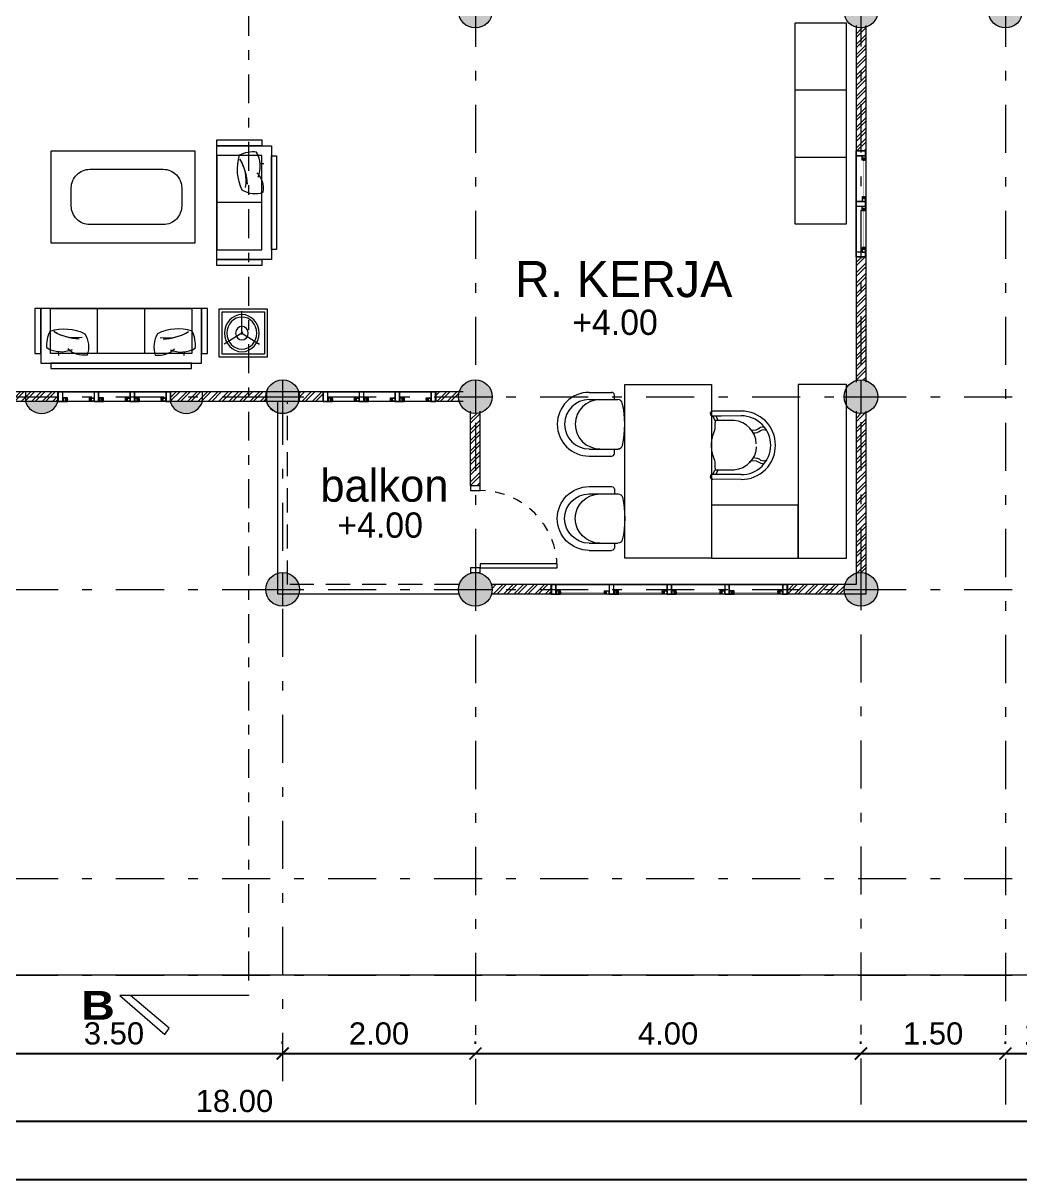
# Model space of a CAD drawing. Header units: millimetres. Extents: x -667 to -468, y -723 to -475.
# Drawn here: x -652.34 to -642, y -554.4 to -542.4 of the extents above; entities that cross this region are included whole.
import ezdxf

# ---------------------------------------------------------------- set-up
doc = ezdxf.new("R2010")
doc.units = ezdxf.units.MM
for name, pattern in [('CENTER', [2, 1.25, -0.25, 0.25, -0.25]), ('DASHDOT', [1, 0.5, -0.25, 0, -0.25]), ('DASHED2', [0.375, 0.25, -0.125]), ('HIDDEN', [0.375, 0.25, -0.125])]:
    doc.linetypes.add(name, pattern=pattern)
doc.layers.get('0').update_dxf_attribs({"lineweight": 9})
doc.layers.get('Defpoints').update_dxf_attribs({"lineweight": 0})
for name, color, linetype, lineweight in [('COLUMN', 11, 'Continuous', 9), ('dinding', 36, 'Continuous', 9), ('DOOR', 6, 'Continuous', 5), ('Furniture', 172, 'Continuous', 0), ('GRID', 250, 'CENTER', 0), ('HIDDEN', 9, 'HIDDEN', 5), ('NOTASI', 250, 'Continuous', 5), ('pintu', 6, 'Continuous', 5), ('TEXT', 26, 'Continuous', 5)]:
    doc.layers.add(name, color=color, linetype=linetype, lineweight=lineweight)
doc.layers.add('KOP', color=1, linetype='Continuous')
doc.styles.get("Standard").update_dxf_attribs({"font": 'arial.ttf'})
doc.dimstyles.new('Copy of 1-100', dxfattribs={"dimtxt": 0.23, "dimasz": 0.125, "dimexe": 0.125, "dimexo": 0.1, "dimgap": 0.09, "dimtad": 1, "dimtoh": 1, "dimzin": 0, "dimdsep": 46, "dimtxsty": 'Standard', "dimblk": 'ARCHTICK', "dimcen": 0.09, "dimdle": 0.125, "dimclrt": 2, "dimadec": 0, "dimazin": 0, "dimtfac": 1, "dimtofl": 0, "dimtmove": 0, "dimatfit": 3, "dimldrblk": 'ARCHTICK', "dimfxl": 1, "dimtolj": 1, "dimtzin": 0, "dimarcsym": 0})

# ---------------------------------------------------------------- blocks, each defined once
blk = doc.blocks.new('EW2433')
at = {"layer": 'KOP', "color": 11, "ltscale": 0.1}
for p, q in [((500.4465, -209.5956), (483.0215, -209.5956)), ((483.0239, -209.5931), (500.4441, -209.5931))]:
    blk.add_line(p, q, dxfattribs=at)
blk = doc.blocks.new('kolommm bulat')
at = {"layer": 'NOTASI'}
h = blk.add_hatch(color=256, dxfattribs=at)
h.paths.add_polyline_path([(-808.914, -494.931), (-808.914, -495.106), (-808.739, -495.106, 0.414214)])
h.paths.add_polyline_path([(-808.914, -494.931, 0.414214), (-809.089, -495.106), (-808.914, -495.106)])
h.paths.add_polyline_path([(-808.914, -495.106), (-809.089, -495.106, 0.414214), (-808.914, -495.281)])
h.paths.add_polyline_path([(-808.739, -495.106), (-808.914, -495.106), (-808.914, -495.281, 0.414214)])
for p, q in [((-808.914, -494.931), (-808.914, -495.281)), ((-809.089, -495.106), (-808.739, -495.106))]:
    blk.add_line(p, q)
blk.add_circle((-808.914, -495.106), 0.175)
blk = doc.blocks.new('*U564')
for points in [[(81023, 24533), (80973, 24533), (80973, 24433), (81023, 24433)], [(81873, 24533), (81823, 24533), (81823, 24433), (81873, 24433)], [(81023, 24433), (81023, 23633), (81063, 23633), (81063, 24433)]]:
    blk.add_lwpolyline(points, close=True)
at = {"layer": 'HIDDEN'}
blk.add_arc((81023, 24433), 800, 270, 0, dxfattribs=at)
blk = doc.blocks.new('SOFA-1')
at = {"layer": 'Furniture'}
for p, q in [((-331, 369), (-331, 136)), ((-257, 369), (-257, 108)), ((256, 369), (256, 108)), ((331, 369), (331, 136)), ((-303, 108), (-257, 108)), ((-257, 108), (-257, 69)), ((256, 108), (256, 71)), ((256, 108), (303, 108))]:
    blk.add_line(p, q, dxfattribs=at)
for centre, radius, start, end in [((0, 369), 331, 0, 180), ((0, 369), 256, 0, 180), ((0, 257), 256, 0, 180), ((-303, 136), 28, 180, 270), ((303, 136), 28, 270, 0), ((-210, 69), 46.6, 180, 257.5088), ((-4, 998), 998, 257.5088, 282.9658), ((209, 71), 46.6, 282.9658, 0)]:
    blk.add_arc(centre, radius, start, end, dxfattribs=at)
blk = doc.blocks.new('CH-4')
at = {"layer": 'Furniture'}
for p, q in [((-0.355, 0.308), (-0.353, 0.014)), ((-0.305, 0.309), (-0.303, 0.014)), ((0.305, 0.309), (0.303, 0.014)), ((0.355, 0.308), (0.353, 0.014)), ((-0.303, 0.103), (-0.303, 0.005)), ((-0.303, 0.047), (-0.257, 0.069)), ((-0.303, 0.014), (-0.257, 0.036)), ((0.303, 0.047), (0.257, 0.069)), ((0.303, 0.014), (0.257, 0.036)), ((0.303, 0.103), (0.303, 0.005))]:
    blk.add_line(p, q, dxfattribs=at)
for points in [[(-0.17, 0.395, 0.291634), (-0.171, 0.485, -0.19512), (-0.191, 0.548, -0.335381)], [(-0.128, 0.435, 0.182584), (-0.153, 0.511, -0.294543), (-0.152, 0.574)], [(0.128, 0.435, -0.182584), (0.153, 0.511, 0.294543), (0.152, 0.574)], [(0.17, 0.395, -0.291634), (0.171, 0.485, 0.19512), (0.191, 0.548, 0.335381)], [(-0.016, 0.465, 0.381533), (-0.257, 0.237, 0.381533)], [(0.016, 0.465, -0.381533), (0.257, 0.237, -0.381533)], [(0.237, 0.038), (0.189, 0.038, 0.028753), (0.158, 0.036, -0.099667), (0, 0, -0.099667), (-0.158, 0.036, 0.028753), (-0.189, 0.038), (-0.237, 0.038)]]:
    blk.add_lwpolyline(points, format="xyb", dxfattribs=at)
for points in [[(-0.257, 0.237), (-0.257, 0.036)], [(0.257, 0.237), (0.257, 0.036)]]:
    blk.add_lwpolyline(points, dxfattribs=at)
for centre, radius, start, end in [((0, 0.31), 0.355, 90, 180.294), ((0, 0.31), 0.305, 90, 180.294), ((0, 0.31), 0.355, 359.706, 90), ((0, 0.31), 0.305, 359.706, 90), ((-0.328, 0.012), 0.0251, 175.8029, 4.9093), ((-0.237, 0.058), 0.02, 180, 270), ((0.237, 0.058), 0.02, 270, 0), ((0.328, 0.012), 0.0251, 175.0907, 4.1971)]:
    blk.add_arc(centre, radius, start, end, dxfattribs=at)
blk = doc.blocks.new('M-KOMIS')
at = {"layer": 'Furniture'}
for points in [[(-900, -200), (-900, 700), (900, 700), (900, -200)], [(-900, -200), (-900, -1100), (-350, -1100), (-350, -200)], [(-900, -1100), (-900, -1600), (900, -1600), (900, -1100)]]:
    blk.add_lwpolyline(points, close=True, dxfattribs=at)
at = {"layer": 'Furniture', "xscale": -1}
blk.add_blockref('SOFA-1', (-489, 700), dxfattribs=at)
at = {"layer": 'Furniture'}
blk.add_blockref('SOFA-1', (489, 700), dxfattribs=at)
at = {"layer": 'Furniture', "xscale": 1000, "yscale": 1000, "zscale": 1000, "rotation": 180}
blk.add_blockref('CH-4', (271, -199), dxfattribs=at)
blk = doc.blocks.new('FFFEWWW')
at = {"layer": 'Furniture'}
for points in [[(463.583, -123.042), (465.045, -123.042), (465.045, -122.987), (463.583, -122.987)], [(465.147, -123.042), (463.482, -123.042), (463.482, -123.608), (465.147, -123.608), (465.147, -123.042)], [(463.482, -123.142), (463.419, -123.142), (463.419, -123.608), (463.482, -123.608)], [(463.582, -123.142), (465.047, -123.142), (465.047, -123.608), (463.582, -123.608)], [(465.21, -123.142), (465.147, -123.142), (465.147, -123.608), (465.21, -123.608)]]:
    blk.add_lwpolyline(points, close=True, dxfattribs=at)
at = {"layer": 'Furniture', "ltscale": 5000}
for points in [[(464.07, -123.142), (464.07, -123.608)], [(464.559, -123.142), (464.559, -123.608)]]:
    blk.add_lwpolyline(points, dxfattribs=at)
at = {"layer": 'Furniture'}
for centre, major_axis, start_param, end_param in [((460.127, -122.643), (-2.524, 2.524), 3.781983, 3.79269), ((463.924, -123.353), (-0.23, 0.003), 4.562174, 5.517908), ((463.924, -123.353), (-0.23, 0.003), 4.562506, 5.51824), ((463.705, -123.21), (-0.27, 0.003), 2.621113, 3.471576), ((463.888, -123.225), (-0.344, 0.005), -0.071752, 0.465012), ((463.692, -123.453), (-0.296, 0.004), 4.3283, 5.243524), ((463.692, -123.453), (-0.296, 0.004), 4.329343, 5.244567), ((463.723, -122.908), (-0.489, 0.007), 1.286125, 2.040349), ((463.92, -123.909), (-0.621, 0.009), -1.489892, -1.04612), ((463.842, -123.719), (-0.416, 0.006), 4.559337, 5.297147)]:
    blk.add_ellipse(centre, major_axis=major_axis, ratio=1, start_param=start_param, end_param=end_param, dxfattribs=at)
at = {"layer": 'Furniture', "extrusion": (0, 0, -1)}
for centre, major_axis, start_param, end_param in [((464.923, -123.21), (0.27, 0.003), 2.621113, 3.471576), ((464.705, -123.353), (0.23, 0.003), 4.562174, 5.517908), ((464.705, -123.353), (0.23, 0.003), 4.562506, 5.51824), ((468.501, -122.643), (2.524, 2.524), 3.781983, 3.79269), ((464.937, -123.453), (0.296, 0.004), 4.3283, 5.243524), ((464.937, -123.453), (0.296, 0.004), 4.329343, 5.244567), ((464.741, -123.225), (0.344, 0.005), -0.071752, 0.465012), ((464.906, -122.908), (0.489, 0.007), 1.286125, 2.040349), ((464.787, -123.719), (0.416, 0.006), 4.559337, 5.297147), ((464.708, -123.909), (0.621, 0.009), -1.489892, -1.04612)]:
    blk.add_ellipse(centre, major_axis=major_axis, ratio=1, start_param=start_param, end_param=end_param, dxfattribs=at)
blk = doc.blocks.new('VRRW')
at = {"layer": 'Furniture'}
for p, q in [((460.924, -123.537), (460.924, -123.037)), ((460.924, -123.037), (461.424, -123.037)), ((460.954, -123.507), (460.954, -123.067)), ((460.954, -123.067), (461.394, -123.067)), ((461.394, -123.067), (461.394, -123.507)), ((461.424, -123.037), (461.424, -123.537)), ((461.198, -123.292), (461.005, -123.172)), ((461.198, -123.292), (461.005, -123.172)), ((461.039, -123.193), (461.007, -123.174)), ((461.039, -123.193), (461.007, -123.174)), ((461.177, -123.292), (461.37, -123.172)), ((461.177, -123.292), (461.37, -123.172)), ((461.337, -123.193), (461.368, -123.174)), ((461.337, -123.193), (461.368, -123.174)), ((461.188, -123.273), (461.188, -123.513)), ((461.188, -123.273), (461.188, -123.513)), ((461.188, -123.471), (461.188, -123.51)), ((461.188, -123.471), (461.188, -123.51)), ((461.424, -123.537), (460.924, -123.537)), ((461.394, -123.507), (460.954, -123.507))]:
    blk.add_line(p, q, dxfattribs=at)
at = {"layer": 'Furniture', "extrusion": (0, 0, -1)}
for major_axis in [(0, 0.193), (0, 0.167), (0, 0.167), (0, 0.0707), (0, 0.0707)]:
    blk.add_ellipse((461.188, -123.286), major_axis=major_axis, ratio=0.927896, start_param=3.141593, end_param=9.424778, dxfattribs=at)
blk = doc.blocks.new('VVFRR')
at = {"layer": 'Furniture'}
for points in [[(460.941, -124.067), (460.941, -125.244), (461.506, -125.244), (461.506, -124.067), (460.941, -124.067)], [(461.041, -124.004), (461.041, -124.067), (461.506, -124.067), (461.506, -124.004)], [(460.941, -125.142), (460.941, -124.169), (460.886, -124.169), (460.886, -125.142)], [(461.041, -125.144), (461.041, -124.167), (461.506, -124.167), (461.506, -125.144)], [(461.041, -125.244), (461.041, -125.306), (461.506, -125.306), (461.506, -125.244)]]:
    blk.add_lwpolyline(points, close=True, dxfattribs=at)
at = {"layer": 'Furniture', "ltscale": 5000}
blk.add_lwpolyline([(461.041, -124.655), (461.506, -124.655)], dxfattribs=at)
at = {"layer": 'Furniture', "extrusion": (0, 0, -1)}
for centre, major_axis, start_param, end_param in [((461.352, -124.277), (-0.004, 0.296), 4.3283, 5.243524), ((461.352, -124.277), (-0.004, 0.296), 4.329343, 5.244567), ((461.124, -124.473), (-0.005, 0.344), -0.071752, 0.465012), ((461.808, -124.506), (-0.009, 0.621), -1.489892, -1.04612), ((461.618, -124.427), (-0.006, 0.416), 4.559337, 5.297147), ((460.807, -124.308), (-0.007, 0.489), 1.286125, 2.040349), ((460.542, -120.713), (-2.524, 2.524), 3.781983, 3.79269), ((461.252, -124.509), (-0.003, 0.23), 4.562174, 5.517908), ((461.252, -124.509), (-0.003, 0.23), 4.562506, 5.51824), ((461.109, -124.291), (-0.003, 0.27), 2.621113, 3.471576)]:
    blk.add_ellipse(centre, major_axis=major_axis, ratio=1, start_param=start_param, end_param=end_param, dxfattribs=at)
blk = doc.blocks.new('VBV')
h = blk.add_hatch()
h.set_pattern_fill('ANSI31', color=30, scale=0.02, angle=-180, style=0)
h.set_pattern_definition([(45, (-1846.064447, -2578.5427676), (-0.0017677669529, 0.0017677669529), [])])
h.paths.add_polyline_path([(-651.29, -519.722), (-651.288, -519.722, -0.354282), (-651.286, -519.719), (-651.306, -519.719), (-651.306, -519.727), (-651.29, -519.727)])
h.paths.add_polyline_path([(-651.306, -519.711), (-651.306, -519.719), (-651.286, -519.719, -0.354282), (-651.288, -519.716), (-651.29, -519.716), (-651.29, -519.711)])
h = blk.add_hatch()
h.set_pattern_fill('ANSI31', color=30, scale=0.02, angle=-180, style=0)
h.set_pattern_definition([(135, (543.7193513, -2578.5427676), (0.0017677669529, 0.0017677669529), [])])
h.paths.add_polyline_path([(-651.055, -519.722), (-651.057, -519.722, 0.354282), (-651.059, -519.719), (-651.039, -519.719), (-651.039, -519.727), (-651.055, -519.727)])
h.paths.add_polyline_path([(-651.039, -519.711), (-651.039, -519.719), (-651.059, -519.719, 0.354282), (-651.057, -519.716), (-651.055, -519.716), (-651.055, -519.711)])
h = blk.add_hatch()
h.set_pattern_fill('ANSI31', color=30, scale=0.02, angle=-180, style=0)
h.set_pattern_definition([(45, (-1845.6919134, -2578.5427676), (-0.0017677669529, 0.0017677669529), [])])
h.paths.add_polyline_path([(-650.918, -519.722), (-650.916, -519.722, -0.354282), (-650.914, -519.719), (-650.934, -519.719), (-650.934, -519.727), (-650.918, -519.727)])
h.paths.add_polyline_path([(-650.934, -519.711), (-650.934, -519.719), (-650.914, -519.719, -0.354282), (-650.916, -519.716), (-650.918, -519.716), (-650.918, -519.711)])
h = blk.add_hatch()
h.set_pattern_fill('ANSI31', color=30, scale=0.02, angle=-180, style=0)
h.set_pattern_definition([(135, (544.0918849, -2578.5427676), (0.0017677669529, 0.0017677669529), [])])
h.paths.add_polyline_path([(-650.682, -519.722), (-650.684, -519.722, 0.354282), (-650.686, -519.719), (-650.666, -519.719), (-650.666, -519.727), (-650.682, -519.727)])
h.paths.add_polyline_path([(-650.666, -519.711), (-650.666, -519.719), (-650.686, -519.719, 0.354282), (-650.684, -519.716), (-650.682, -519.716), (-650.682, -519.711)])
h = blk.add_hatch()
h.set_pattern_fill('ANSI31', color=30, scale=0.02, angle=-180, style=0)
h.set_pattern_definition([(45, (-1845.31938, -2578.5427676), (-0.0017677669529, 0.0017677669529), [])])
h.paths.add_polyline_path([(-650.545, -519.722), (-650.543, -519.722, -0.354282), (-650.541, -519.719), (-650.561, -519.719), (-650.561, -519.727), (-650.545, -519.727)])
h.paths.add_polyline_path([(-650.561, -519.711), (-650.561, -519.719), (-650.541, -519.719, -0.354282), (-650.543, -519.716), (-650.545, -519.716), (-650.545, -519.711)])
h = blk.add_hatch()
h.set_pattern_fill('ANSI31', color=30, scale=0.02, angle=-180, style=0)
h.set_pattern_definition([(135, (544.4644184, -2578.5427676), (0.0017677669529, 0.0017677669529), [])])
h.paths.add_polyline_path([(-650.31, -519.722), (-650.312, -519.722, 0.354282), (-650.314, -519.719), (-650.294, -519.719), (-650.294, -519.727), (-650.31, -519.727)])
h.paths.add_polyline_path([(-650.294, -519.711), (-650.294, -519.719), (-650.314, -519.719, 0.354282), (-650.312, -519.716), (-650.31, -519.716), (-650.31, -519.711)])
for points in [[(-651.334, -519.638), (-651.384, -519.638), (-651.384, -519.738), (-651.334, -519.738)], [(-651.384, -519.638), (-650.216, -519.638), (-650.216, -519.738), (-651.384, -519.738)], [(-651.336, -519.64), (-651.382, -519.64), (-651.382, -519.736), (-651.336, -519.736)], [(-651.308, -519.709), (-651.288, -519.709), (-651.288, -519.703), (-651.332, -519.703), (-651.332, -519.736), (-651.288, -519.736), (-651.288, -519.729), (-651.308, -519.729)], [(-651.037, -519.709), (-651.057, -519.709), (-651.057, -519.703), (-651.013, -519.703), (-651.013, -519.736), (-651.057, -519.736), (-651.057, -519.729), (-651.037, -519.729)], [(-650.961, -519.638), (-651.011, -519.638), (-651.011, -519.738), (-650.961, -519.738)], [(-650.963, -519.64), (-651.009, -519.64), (-651.009, -519.736), (-650.963, -519.736)], [(-650.936, -519.709), (-650.916, -519.709), (-650.916, -519.703), (-650.959, -519.703), (-650.959, -519.736), (-650.916, -519.736), (-650.916, -519.729), (-650.936, -519.729)], [(-650.664, -519.709), (-650.684, -519.709), (-650.684, -519.703), (-650.641, -519.703), (-650.641, -519.736), (-650.684, -519.736), (-650.684, -519.729), (-650.664, -519.729)], [(-650.589, -519.638), (-650.639, -519.638), (-650.639, -519.738), (-650.589, -519.738)], [(-650.591, -519.64), (-650.637, -519.64), (-650.637, -519.736), (-650.591, -519.736)], [(-650.563, -519.709), (-650.543, -519.709), (-650.543, -519.703), (-650.587, -519.703), (-650.587, -519.736), (-650.543, -519.736), (-650.543, -519.729), (-650.563, -519.729)], [(-650.292, -519.709), (-650.312, -519.709), (-650.312, -519.703), (-650.268, -519.703), (-650.268, -519.736), (-650.312, -519.736), (-650.312, -519.729), (-650.292, -519.729)], [(-650.216, -519.638), (-650.266, -519.638), (-650.266, -519.738), (-650.216, -519.738)], [(-650.218, -519.64), (-650.264, -519.64), (-650.264, -519.736), (-650.218, -519.736)]]:
    blk.add_lwpolyline(points, close=True)
for points in [[(-651.288, -519.713), (-651.288, -519.711), (-651.288, -519.716), (-651.288, -519.711), (-651.286, -519.711), (-651.286, -519.701), (-651.334, -519.701), (-651.334, -519.738), (-651.286, -519.738), (-651.286, -519.727), (-651.288, -519.727), (-651.288, -519.722), (-651.288, -519.727)], [(-651.288, -519.722), (-651.29, -519.722), (-651.29, -519.727), (-651.306, -519.727), (-651.306, -519.711), (-651.29, -519.711), (-651.29, -519.716), (-651.288, -519.716)], [(-651.057, -519.713), (-651.057, -519.711), (-651.057, -519.716), (-651.057, -519.711), (-651.059, -519.711), (-651.059, -519.701), (-651.011, -519.701), (-651.011, -519.738), (-651.059, -519.738), (-651.059, -519.727), (-651.057, -519.727), (-651.057, -519.722), (-651.057, -519.727)], [(-651.057, -519.722), (-651.055, -519.722), (-651.055, -519.727), (-651.039, -519.727), (-651.039, -519.711), (-651.055, -519.711), (-651.055, -519.716), (-651.057, -519.716)], [(-650.916, -519.713), (-650.916, -519.711), (-650.916, -519.716), (-650.916, -519.711), (-650.914, -519.711), (-650.914, -519.701), (-650.961, -519.701), (-650.961, -519.738), (-650.914, -519.738), (-650.914, -519.727), (-650.916, -519.727), (-650.916, -519.722), (-650.916, -519.727)], [(-650.916, -519.722), (-650.918, -519.722), (-650.918, -519.727), (-650.934, -519.727), (-650.934, -519.711), (-650.918, -519.711), (-650.918, -519.716), (-650.916, -519.716)], [(-650.684, -519.713), (-650.684, -519.711), (-650.684, -519.716), (-650.684, -519.711), (-650.686, -519.711), (-650.686, -519.701), (-650.639, -519.701), (-650.639, -519.738), (-650.686, -519.738), (-650.686, -519.727), (-650.684, -519.727), (-650.684, -519.722), (-650.684, -519.727)], [(-650.684, -519.722), (-650.682, -519.722), (-650.682, -519.727), (-650.666, -519.727), (-650.666, -519.711), (-650.682, -519.711), (-650.682, -519.716), (-650.684, -519.716)], [(-650.543, -519.713), (-650.543, -519.711), (-650.543, -519.716), (-650.543, -519.711), (-650.541, -519.711), (-650.541, -519.701), (-650.589, -519.701), (-650.589, -519.738), (-650.541, -519.738), (-650.541, -519.727), (-650.543, -519.727), (-650.543, -519.722), (-650.543, -519.727)], [(-650.543, -519.722), (-650.545, -519.722), (-650.545, -519.727), (-650.561, -519.727), (-650.561, -519.711), (-650.545, -519.711), (-650.545, -519.716), (-650.543, -519.716)], [(-650.312, -519.713), (-650.312, -519.711), (-650.312, -519.716), (-650.312, -519.711), (-650.314, -519.711), (-650.314, -519.701), (-650.266, -519.701), (-650.266, -519.738), (-650.314, -519.738), (-650.314, -519.727), (-650.312, -519.727), (-650.312, -519.722), (-650.312, -519.727)], [(-650.312, -519.722), (-650.31, -519.722), (-650.31, -519.727), (-650.294, -519.727), (-650.294, -519.711), (-650.31, -519.711), (-650.31, -519.716), (-650.312, -519.716)]]:
    blk.add_lwpolyline(points)
at = {"color": 20, "const_width": 0.002}
for points in [[(-651.055, -519.719), (-651.29, -519.719)], [(-650.682, -519.719), (-650.918, -519.719)], [(-650.31, -519.719), (-650.545, -519.719)]]:
    blk.add_lwpolyline(points, dxfattribs=at)
for centre, start, end in [((-651.285, -519.717), 174.6734, 252.7067), ((-651.285, -519.722), 107.2933, 185.3266), ((-651.06, -519.717), 287.2933, 5.3266), ((-651.06, -519.722), 354.6734, 72.7067), ((-650.913, -519.717), 174.6734, 252.7067), ((-650.913, -519.722), 107.2933, 185.3266), ((-650.687, -519.717), 287.2933, 5.3266), ((-650.687, -519.722), 354.6734, 72.7067), ((-650.54, -519.717), 174.6734, 252.7067), ((-650.54, -519.722), 107.2933, 185.3266), ((-650.315, -519.717), 287.2933, 5.3266), ((-650.315, -519.722), 354.6734, 72.7067)]:
    blk.add_arc(centre, 0.00286, start, end)
blk = doc.blocks.new('VFEEW')
h = blk.add_hatch()
h.set_pattern_fill('ANSI31', color=30, scale=0.02, angle=-180, style=0)
h.set_pattern_definition([(45, (-1840.9476361, -2580.5427676), (-0.0017677669529, 0.0017677669529), [])])
h.paths.add_polyline_path([(-646.174, -521.722), (-646.172, -521.722, -0.354282), (-646.17, -521.719), (-646.19, -521.719), (-646.19, -521.727), (-646.174, -521.727)])
h.paths.add_polyline_path([(-646.19, -521.711), (-646.19, -521.719), (-646.17, -521.719, -0.354282), (-646.172, -521.716), (-646.174, -521.716), (-646.174, -521.711)])
h = blk.add_hatch()
h.set_pattern_fill('ANSI31', color=30, scale=0.02, angle=-180, style=0)
h.set_pattern_definition([(135, (549.0636286, -2580.5427676), (0.0017677669529, 0.0017677669529), [])])
h.paths.add_polyline_path([(-645.711, -521.722), (-645.713, -521.722, 0.354282), (-645.715, -521.719), (-645.695, -521.719), (-645.695, -521.727), (-645.711, -521.727)])
h.paths.add_polyline_path([(-645.695, -521.711), (-645.695, -521.719), (-645.715, -521.719, 0.354282), (-645.713, -521.716), (-645.711, -521.716), (-645.711, -521.711)])
h = blk.add_hatch()
h.set_pattern_fill('ANSI31', color=30, scale=0.02, angle=-180, style=0)
h.set_pattern_definition([(45, (-1840.3476361, -2580.5427676), (-0.0017677669529, 0.0017677669529), [])])
h.paths.add_polyline_path([(-645.574, -521.722), (-645.572, -521.722, -0.354282), (-645.57, -521.719), (-645.59, -521.719), (-645.59, -521.727), (-645.574, -521.727)])
h.paths.add_polyline_path([(-645.59, -521.711), (-645.59, -521.719), (-645.57, -521.719, -0.354282), (-645.572, -521.716), (-645.574, -521.716), (-645.574, -521.711)])
h = blk.add_hatch()
h.set_pattern_fill('ANSI31', color=30, scale=0.02, angle=-180, style=0)
h.set_pattern_definition([(135, (549.6636286, -2580.5427676), (0.0017677669529, 0.0017677669529), [])])
h.paths.add_polyline_path([(-645.111, -521.722), (-645.113, -521.722, 0.354282), (-645.115, -521.719), (-645.095, -521.719), (-645.095, -521.727), (-645.111, -521.727)])
h.paths.add_polyline_path([(-645.095, -521.711), (-645.095, -521.719), (-645.115, -521.719, 0.354282), (-645.113, -521.716), (-645.111, -521.716), (-645.111, -521.711)])
h = blk.add_hatch()
h.set_pattern_fill('ANSI31', color=30, scale=0.02, angle=-180, style=0)
h.set_pattern_definition([(45, (-1839.7476361, -2580.5427676), (-0.0017677669529, 0.0017677669529), [])])
h.paths.add_polyline_path([(-644.974, -521.722), (-644.972, -521.722, -0.354282), (-644.97, -521.719), (-644.99, -521.719), (-644.99, -521.727), (-644.974, -521.727)])
h.paths.add_polyline_path([(-644.99, -521.711), (-644.99, -521.719), (-644.97, -521.719, -0.354282), (-644.972, -521.716), (-644.974, -521.716), (-644.974, -521.711)])
h = blk.add_hatch()
h.set_pattern_fill('ANSI31', color=30, scale=0.02, angle=-180, style=0)
h.set_pattern_definition([(135, (550.2636286, -2580.5427676), (0.0017677669529, 0.0017677669529), [])])
h.paths.add_polyline_path([(-644.511, -521.722), (-644.513, -521.722, 0.354282), (-644.515, -521.719), (-644.495, -521.719), (-644.495, -521.727), (-644.511, -521.727)])
h.paths.add_polyline_path([(-644.495, -521.711), (-644.495, -521.719), (-644.515, -521.719, 0.354282), (-644.513, -521.716), (-644.511, -521.716), (-644.511, -521.711)])
h = blk.add_hatch()
h.set_pattern_fill('ANSI31', color=30, scale=0.02, angle=-180, style=0)
h.set_pattern_definition([(45, (-1839.1476361, -2580.5427676), (-0.0017677669529, 0.0017677669529), [])])
h.paths.add_polyline_path([(-644.374, -521.722), (-644.372, -521.722, -0.354282), (-644.37, -521.719), (-644.39, -521.719), (-644.39, -521.727), (-644.374, -521.727)])
h.paths.add_polyline_path([(-644.39, -521.711), (-644.39, -521.719), (-644.37, -521.719, -0.354282), (-644.372, -521.716), (-644.374, -521.716), (-644.374, -521.711)])
h = blk.add_hatch()
h.set_pattern_fill('ANSI31', color=30, scale=0.02, angle=-180, style=0)
h.set_pattern_definition([(135, (550.8636286, -2580.5427676), (0.0017677669529, 0.0017677669529), [])])
h.paths.add_polyline_path([(-643.911, -521.722), (-643.913, -521.722, 0.354282), (-643.915, -521.719), (-643.895, -521.719), (-643.895, -521.727), (-643.911, -521.727)])
h.paths.add_polyline_path([(-643.895, -521.711), (-643.895, -521.719), (-643.915, -521.719, 0.354282), (-643.913, -521.716), (-643.911, -521.716), (-643.911, -521.711)])
for points in [[(-646.267, -521.638), (-643.817, -521.638), (-643.817, -521.738), (-646.267, -521.738)], [(-646.217, -521.638), (-646.267, -521.638), (-646.267, -521.738), (-646.217, -521.738)], [(-646.219, -521.64), (-646.265, -521.64), (-646.265, -521.736), (-646.219, -521.736)], [(-645.617, -521.638), (-645.667, -521.638), (-645.667, -521.738), (-645.617, -521.738)], [(-645.619, -521.64), (-645.665, -521.64), (-645.665, -521.736), (-645.619, -521.736)], [(-645.017, -521.638), (-645.067, -521.638), (-645.067, -521.738), (-645.017, -521.738)], [(-645.019, -521.64), (-645.065, -521.64), (-645.065, -521.736), (-645.019, -521.736)], [(-644.417, -521.638), (-644.467, -521.638), (-644.467, -521.738), (-644.417, -521.738)], [(-644.419, -521.64), (-644.465, -521.64), (-644.465, -521.736), (-644.419, -521.736)], [(-643.817, -521.638), (-643.867, -521.638), (-643.867, -521.738), (-643.817, -521.738)], [(-643.819, -521.64), (-643.865, -521.64), (-643.865, -521.736), (-643.819, -521.736)], [(-646.192, -521.709), (-646.172, -521.709), (-646.172, -521.703), (-646.215, -521.703), (-646.215, -521.736), (-646.172, -521.736), (-646.172, -521.729), (-646.192, -521.729)], [(-645.693, -521.709), (-645.713, -521.709), (-645.713, -521.703), (-645.669, -521.703), (-645.669, -521.736), (-645.713, -521.736), (-645.713, -521.729), (-645.693, -521.729)], [(-645.592, -521.709), (-645.572, -521.709), (-645.572, -521.703), (-645.615, -521.703), (-645.615, -521.736), (-645.572, -521.736), (-645.572, -521.729), (-645.592, -521.729)], [(-645.093, -521.709), (-645.113, -521.709), (-645.113, -521.703), (-645.069, -521.703), (-645.069, -521.736), (-645.113, -521.736), (-645.113, -521.729), (-645.093, -521.729)], [(-644.992, -521.709), (-644.972, -521.709), (-644.972, -521.703), (-645.015, -521.703), (-645.015, -521.736), (-644.972, -521.736), (-644.972, -521.729), (-644.992, -521.729)], [(-644.493, -521.709), (-644.513, -521.709), (-644.513, -521.703), (-644.469, -521.703), (-644.469, -521.736), (-644.513, -521.736), (-644.513, -521.729), (-644.493, -521.729)], [(-644.392, -521.709), (-644.372, -521.709), (-644.372, -521.703), (-644.415, -521.703), (-644.415, -521.736), (-644.372, -521.736), (-644.372, -521.729), (-644.392, -521.729)], [(-643.893, -521.709), (-643.913, -521.709), (-643.913, -521.703), (-643.869, -521.703), (-643.869, -521.736), (-643.913, -521.736), (-643.913, -521.729), (-643.893, -521.729)]]:
    blk.add_lwpolyline(points, close=True)
for points in [[(-646.172, -521.713), (-646.172, -521.711), (-646.172, -521.716), (-646.172, -521.711), (-646.17, -521.711), (-646.17, -521.701), (-646.217, -521.701), (-646.217, -521.738), (-646.17, -521.738), (-646.17, -521.727), (-646.172, -521.727), (-646.172, -521.722), (-646.172, -521.727)], [(-646.172, -521.722), (-646.174, -521.722), (-646.174, -521.727), (-646.19, -521.727), (-646.19, -521.711), (-646.174, -521.711), (-646.174, -521.716), (-646.172, -521.716)], [(-645.713, -521.713), (-645.713, -521.711), (-645.713, -521.716), (-645.713, -521.711), (-645.715, -521.711), (-645.715, -521.701), (-645.667, -521.701), (-645.667, -521.738), (-645.715, -521.738), (-645.715, -521.727), (-645.713, -521.727), (-645.713, -521.722), (-645.713, -521.727)], [(-645.713, -521.722), (-645.711, -521.722), (-645.711, -521.727), (-645.695, -521.727), (-645.695, -521.711), (-645.711, -521.711), (-645.711, -521.716), (-645.713, -521.716)], [(-645.572, -521.713), (-645.572, -521.711), (-645.572, -521.716), (-645.572, -521.711), (-645.57, -521.711), (-645.57, -521.701), (-645.617, -521.701), (-645.617, -521.738), (-645.57, -521.738), (-645.57, -521.727), (-645.572, -521.727), (-645.572, -521.722), (-645.572, -521.727)], [(-645.572, -521.722), (-645.574, -521.722), (-645.574, -521.727), (-645.59, -521.727), (-645.59, -521.711), (-645.574, -521.711), (-645.574, -521.716), (-645.572, -521.716)], [(-645.113, -521.713), (-645.113, -521.711), (-645.113, -521.716), (-645.113, -521.711), (-645.115, -521.711), (-645.115, -521.701), (-645.067, -521.701), (-645.067, -521.738), (-645.115, -521.738), (-645.115, -521.727), (-645.113, -521.727), (-645.113, -521.722), (-645.113, -521.727)], [(-645.113, -521.722), (-645.111, -521.722), (-645.111, -521.727), (-645.095, -521.727), (-645.095, -521.711), (-645.111, -521.711), (-645.111, -521.716), (-645.113, -521.716)], [(-644.972, -521.713), (-644.972, -521.711), (-644.972, -521.716), (-644.972, -521.711), (-644.97, -521.711), (-644.97, -521.701), (-645.017, -521.701), (-645.017, -521.738), (-644.97, -521.738), (-644.97, -521.727), (-644.972, -521.727), (-644.972, -521.722), (-644.972, -521.727)], [(-644.972, -521.722), (-644.974, -521.722), (-644.974, -521.727), (-644.99, -521.727), (-644.99, -521.711), (-644.974, -521.711), (-644.974, -521.716), (-644.972, -521.716)], [(-644.513, -521.713), (-644.513, -521.711), (-644.513, -521.716), (-644.513, -521.711), (-644.515, -521.711), (-644.515, -521.701), (-644.467, -521.701), (-644.467, -521.738), (-644.515, -521.738), (-644.515, -521.727), (-644.513, -521.727), (-644.513, -521.722), (-644.513, -521.727)], [(-644.513, -521.722), (-644.511, -521.722), (-644.511, -521.727), (-644.495, -521.727), (-644.495, -521.711), (-644.511, -521.711), (-644.511, -521.716), (-644.513, -521.716)], [(-644.372, -521.713), (-644.372, -521.711), (-644.372, -521.716), (-644.372, -521.711), (-644.37, -521.711), (-644.37, -521.701), (-644.417, -521.701), (-644.417, -521.738), (-644.37, -521.738), (-644.37, -521.727), (-644.372, -521.727), (-644.372, -521.722), (-644.372, -521.727)], [(-644.372, -521.722), (-644.374, -521.722), (-644.374, -521.727), (-644.39, -521.727), (-644.39, -521.711), (-644.374, -521.711), (-644.374, -521.716), (-644.372, -521.716)], [(-643.913, -521.713), (-643.913, -521.711), (-643.913, -521.716), (-643.913, -521.711), (-643.915, -521.711), (-643.915, -521.701), (-643.867, -521.701), (-643.867, -521.738), (-643.915, -521.738), (-643.915, -521.727), (-643.913, -521.727), (-643.913, -521.722), (-643.913, -521.727)], [(-643.913, -521.722), (-643.911, -521.722), (-643.911, -521.727), (-643.895, -521.727), (-643.895, -521.711), (-643.911, -521.711), (-643.911, -521.716), (-643.913, -521.716)]]:
    blk.add_lwpolyline(points)
at = {"color": 20, "const_width": 0.002}
for points in [[(-645.711, -521.719), (-646.174, -521.719)], [(-645.111, -521.719), (-645.574, -521.719)], [(-644.511, -521.719), (-644.974, -521.719)], [(-643.911, -521.719), (-644.374, -521.719)]]:
    blk.add_lwpolyline(points, dxfattribs=at)
for centre, start, end in [((-646.169, -521.717), 174.6734, 252.7067), ((-646.169, -521.722), 107.2933, 185.3266), ((-645.715, -521.717), 287.2933, 5.3266), ((-645.715, -521.722), 354.6734, 72.7067), ((-645.569, -521.717), 174.6734, 252.7067), ((-645.569, -521.722), 107.2933, 185.3266), ((-645.115, -521.717), 287.2933, 5.3266), ((-645.115, -521.722), 354.6734, 72.7067), ((-644.969, -521.717), 174.6734, 252.7067), ((-644.969, -521.722), 107.2933, 185.3266), ((-644.515, -521.717), 287.2933, 5.3266), ((-644.515, -521.722), 354.6734, 72.7067), ((-644.369, -521.717), 174.6734, 252.7067), ((-644.369, -521.722), 107.2933, 185.3266), ((-643.915, -521.717), 287.2933, 5.3266), ((-643.915, -521.722), 354.6734, 72.7067)]:
    blk.add_arc(centre, 0.00286, start, end)
blk = doc.blocks.new('_ArchTick')
at = {"color": 0, "linetype": 'ByBlock', "const_width": 0.15}
blk.add_lwpolyline([(-0.5, -0.5), (0.5, 0.5)], dxfattribs=at)
blk = doc.blocks.new('*D733')
at = {"layer": 'Defpoints', "color": 0}
for p in [(-659.148, -553.786), (-641.148, -553.786), (-641.148, -553.786)]:
    blk.add_point(p, dxfattribs=at)
at = {"layer": 'NOTASI', "color": 0, "lineweight": -2}
for p, q in [((-641.148, -553.686), (-641.148, -553.661)), ((-659.273, -553.786), (-641.023, -553.786)), ((-659.148, -553.886), (-659.148, -553.911))]:
    blk.add_line(p, q, dxfattribs=at)
at = {"layer": 'NOTASI', "color": 0, "lineweight": -2, "xscale": 0.125, "yscale": 0.125, "zscale": 0.125, "rotation": 180}
blk.add_blockref('_ArchTick', (-659.148, -553.786), dxfattribs=at)
at = {"layer": 'NOTASI', "color": 0, "lineweight": -2, "xscale": 0.125, "yscale": 0.125, "zscale": 0.125}
blk.add_blockref('_ArchTick', (-641.148, -553.786), dxfattribs=at)
at = {"layer": 'NOTASI', "color": 2, "insert": (-650.148, -553.579), "char_height": 0.23, "attachment_point": 5}
blk.add_mtext('\\A1;18.00', dxfattribs=at)
blk = doc.blocks.new('*D736')
at = {"layer": 'Defpoints', "color": 0}
for p in [(-653.148, -553.086), (-649.648, -553.086), (-649.648, -553.086)]:
    blk.add_point(p, dxfattribs=at)
at = {"layer": 'NOTASI', "color": 0, "lineweight": -2}
for p, q in [((-653.148, -552.986), (-653.148, -552.961)), ((-649.648, -552.986), (-649.648, -552.961)), ((-653.273, -553.086), (-649.523, -553.086))]:
    blk.add_line(p, q, dxfattribs=at)
at = {"layer": 'NOTASI', "color": 0, "lineweight": -2, "xscale": 0.125, "yscale": 0.125, "zscale": 0.125, "rotation": 180}
blk.add_blockref('_ArchTick', (-653.148, -553.086), dxfattribs=at)
at = {"layer": 'NOTASI', "color": 0, "lineweight": -2, "xscale": 0.125, "yscale": 0.125, "zscale": 0.125}
blk.add_blockref('_ArchTick', (-649.648, -553.086), dxfattribs=at)
at = {"layer": 'NOTASI', "color": 2, "insert": (-651.398, -552.878), "char_height": 0.23, "attachment_point": 5}
blk.add_mtext('\\A1;3.50', dxfattribs=at)
blk = doc.blocks.new('*D737')
at = {"layer": 'Defpoints', "color": 0}
for p in [(-649.648, -553.086), (-647.648, -553.086), (-647.648, -553.086)]:
    blk.add_point(p, dxfattribs=at)
at = {"layer": 'NOTASI', "color": 0, "lineweight": -2}
for p, q in [((-649.648, -552.986), (-649.648, -552.961)), ((-647.648, -552.986), (-647.648, -552.961)), ((-649.773, -553.086), (-647.523, -553.086))]:
    blk.add_line(p, q, dxfattribs=at)
at = {"layer": 'NOTASI', "color": 0, "lineweight": -2, "xscale": 0.125, "yscale": 0.125, "zscale": 0.125, "rotation": 180}
blk.add_blockref('_ArchTick', (-649.648, -553.086), dxfattribs=at)
at = {"layer": 'NOTASI', "color": 0, "lineweight": -2, "xscale": 0.125, "yscale": 0.125, "zscale": 0.125}
blk.add_blockref('_ArchTick', (-647.648, -553.086), dxfattribs=at)
at = {"layer": 'NOTASI', "color": 2, "insert": (-648.648, -552.879), "char_height": 0.23, "attachment_point": 5}
blk.add_mtext('\\A1;2.00', dxfattribs=at)
blk = doc.blocks.new('*D738')
at = {"layer": 'Defpoints', "color": 0}
for p in [(-647.648, -553.086), (-643.648, -553.086), (-643.648, -553.086)]:
    blk.add_point(p, dxfattribs=at)
at = {"layer": 'NOTASI', "color": 0, "lineweight": -2}
for p, q in [((-647.648, -552.986), (-647.648, -552.961)), ((-643.648, -552.986), (-643.648, -552.961)), ((-647.773, -553.086), (-643.523, -553.086))]:
    blk.add_line(p, q, dxfattribs=at)
at = {"layer": 'NOTASI', "color": 0, "lineweight": -2, "xscale": 0.125, "yscale": 0.125, "zscale": 0.125, "rotation": 180}
blk.add_blockref('_ArchTick', (-647.648, -553.086), dxfattribs=at)
at = {"layer": 'NOTASI', "color": 0, "lineweight": -2, "xscale": 0.125, "yscale": 0.125, "zscale": 0.125}
blk.add_blockref('_ArchTick', (-643.648, -553.086), dxfattribs=at)
at = {"layer": 'NOTASI', "color": 2, "insert": (-645.648, -552.879), "char_height": 0.23, "attachment_point": 5}
blk.add_mtext('\\A1;4.00', dxfattribs=at)
blk = doc.blocks.new('*D739')
at = {"layer": 'Defpoints', "color": 0}
for p in [(-643.648, -553.086), (-642.148, -553.086), (-642.148, -553.086)]:
    blk.add_point(p, dxfattribs=at)
at = {"layer": 'NOTASI', "color": 0, "lineweight": -2}
for p, q in [((-643.648, -552.986), (-643.648, -552.961)), ((-642.148, -552.986), (-642.148, -552.961)), ((-643.773, -553.086), (-642.023, -553.086))]:
    blk.add_line(p, q, dxfattribs=at)
at = {"layer": 'NOTASI', "color": 0, "lineweight": -2, "xscale": 0.125, "yscale": 0.125, "zscale": 0.125, "rotation": 180}
blk.add_blockref('_ArchTick', (-643.648, -553.086), dxfattribs=at)
at = {"layer": 'NOTASI', "color": 0, "lineweight": -2, "xscale": 0.125, "yscale": 0.125, "zscale": 0.125}
blk.add_blockref('_ArchTick', (-642.148, -553.086), dxfattribs=at)
at = {"layer": 'NOTASI', "color": 2, "insert": (-642.898, -552.879), "char_height": 0.23, "attachment_point": 5}
blk.add_mtext('\\A1;1.50', dxfattribs=at)
blk = doc.blocks.new('*D740')
at = {"layer": 'Defpoints', "color": 0}
for p in [(-642.148, -553.086), (-641.148, -553.086), (-641.148, -553.086)]:
    blk.add_point(p, dxfattribs=at)
at = {"layer": 'NOTASI', "color": 0, "lineweight": -2}
for p, q in [((-642.148, -552.986), (-642.148, -552.961)), ((-641.148, -552.986), (-641.148, -552.961)), ((-642.273, -553.086), (-641.023, -553.086))]:
    blk.add_line(p, q, dxfattribs=at)
at = {"layer": 'NOTASI', "color": 0, "lineweight": -2, "xscale": 0.125, "yscale": 0.125, "zscale": 0.125, "rotation": 180}
blk.add_blockref('_ArchTick', (-642.148, -553.086), dxfattribs=at)
at = {"layer": 'NOTASI', "color": 0, "lineweight": -2, "xscale": 0.125, "yscale": 0.125, "zscale": 0.125}
blk.add_blockref('_ArchTick', (-641.148, -553.086), dxfattribs=at)
at = {"layer": 'NOTASI', "color": 2, "insert": (-641.648, -552.879), "char_height": 0.23, "attachment_point": 5}
blk.add_mtext('\\A1;1.00', dxfattribs=at)
blk = doc.blocks.new('FCE')
h = blk.add_hatch()
h.set_pattern_fill('ANSI31', color=30, scale=0.02, angle=-180, style=0)
h.set_pattern_definition([(45, (-1849.7851361, -2568.5427676), (-0.0017677669529, 0.0017677669529), [])])
h.paths.add_polyline_path([(-655.011, -509.722), (-655.009, -509.722, -0.354282), (-655.007, -509.719), (-655.027, -509.719), (-655.027, -509.727), (-655.011, -509.727)])
h.paths.add_polyline_path([(-655.027, -509.711), (-655.027, -509.719), (-655.007, -509.719, -0.354282), (-655.009, -509.716), (-655.011, -509.716), (-655.011, -509.711)])
h = blk.add_hatch()
h.set_pattern_fill('ANSI31', color=30, scale=0.02, angle=-180, style=0)
h.set_pattern_definition([(135, (540.1511286, -2568.5427676), (0.0017677669529, 0.0017677669529), [])])
h.paths.add_polyline_path([(-654.623, -509.722), (-654.625, -509.722, 0.354282), (-654.627, -509.719), (-654.607, -509.719), (-654.607, -509.727), (-654.623, -509.727)])
h.paths.add_polyline_path([(-654.607, -509.711), (-654.607, -509.719), (-654.627, -509.719, 0.354282), (-654.625, -509.716), (-654.623, -509.716), (-654.623, -509.711)])
h = blk.add_hatch()
h.set_pattern_fill('ANSI31', color=30, scale=0.02, angle=-180, style=0)
h.set_pattern_definition([(45, (-1849.2601361, -2568.5427676), (-0.0017677669529, 0.0017677669529), [])])
h.paths.add_polyline_path([(-654.486, -509.722), (-654.484, -509.722, -0.354282), (-654.482, -509.719), (-654.502, -509.719), (-654.502, -509.727), (-654.486, -509.727)])
h.paths.add_polyline_path([(-654.502, -509.711), (-654.502, -509.719), (-654.482, -509.719, -0.354282), (-654.484, -509.716), (-654.486, -509.716), (-654.486, -509.711)])
h = blk.add_hatch()
h.set_pattern_fill('ANSI31', color=30, scale=0.02, angle=-180, style=0)
h.set_pattern_definition([(135, (540.6761286, -2568.5427676), (0.0017677669529, 0.0017677669529), [])])
h.paths.add_polyline_path([(-654.098, -509.722), (-654.1, -509.722, 0.354282), (-654.102, -509.719), (-654.082, -509.719), (-654.082, -509.727), (-654.098, -509.727)])
h.paths.add_polyline_path([(-654.082, -509.711), (-654.082, -509.719), (-654.102, -509.719, 0.354282), (-654.1, -509.716), (-654.098, -509.716), (-654.098, -509.711)])
for points in [[(-655.055, -509.638), (-655.105, -509.638), (-655.105, -509.738), (-655.055, -509.738)], [(-655.105, -509.638), (-654.005, -509.638), (-654.005, -509.738), (-655.105, -509.738)], [(-655.057, -509.64), (-655.103, -509.64), (-655.103, -509.736), (-655.057, -509.736)], [(-654.53, -509.638), (-654.58, -509.638), (-654.58, -509.738), (-654.53, -509.738)], [(-654.532, -509.64), (-654.578, -509.64), (-654.578, -509.736), (-654.532, -509.736)], [(-654.005, -509.638), (-654.055, -509.638), (-654.055, -509.738), (-654.005, -509.738)], [(-654.007, -509.64), (-654.053, -509.64), (-654.053, -509.736), (-654.007, -509.736)], [(-655.029, -509.709), (-655.009, -509.709), (-655.009, -509.703), (-655.053, -509.703), (-655.053, -509.736), (-655.009, -509.736), (-655.009, -509.729), (-655.029, -509.729)], [(-654.605, -509.709), (-654.625, -509.709), (-654.625, -509.703), (-654.582, -509.703), (-654.582, -509.736), (-654.625, -509.736), (-654.625, -509.729), (-654.605, -509.729)], [(-654.504, -509.709), (-654.484, -509.709), (-654.484, -509.703), (-654.528, -509.703), (-654.528, -509.736), (-654.484, -509.736), (-654.484, -509.729), (-654.504, -509.729)], [(-654.08, -509.709), (-654.1, -509.709), (-654.1, -509.703), (-654.057, -509.703), (-654.057, -509.736), (-654.1, -509.736), (-654.1, -509.729), (-654.08, -509.729)]]:
    blk.add_lwpolyline(points, close=True)
for points in [[(-655.009, -509.713), (-655.009, -509.711), (-655.009, -509.716), (-655.009, -509.711), (-655.007, -509.711), (-655.007, -509.701), (-655.055, -509.701), (-655.055, -509.738), (-655.007, -509.738), (-655.007, -509.727), (-655.009, -509.727), (-655.009, -509.722), (-655.009, -509.727)], [(-655.009, -509.722), (-655.011, -509.722), (-655.011, -509.727), (-655.027, -509.727), (-655.027, -509.711), (-655.011, -509.711), (-655.011, -509.716), (-655.009, -509.716)], [(-654.625, -509.713), (-654.625, -509.711), (-654.625, -509.716), (-654.625, -509.711), (-654.627, -509.711), (-654.627, -509.701), (-654.58, -509.701), (-654.58, -509.738), (-654.627, -509.738), (-654.627, -509.727), (-654.625, -509.727), (-654.625, -509.722), (-654.625, -509.727)], [(-654.625, -509.722), (-654.623, -509.722), (-654.623, -509.727), (-654.607, -509.727), (-654.607, -509.711), (-654.623, -509.711), (-654.623, -509.716), (-654.625, -509.716)], [(-654.484, -509.713), (-654.484, -509.711), (-654.484, -509.716), (-654.484, -509.711), (-654.482, -509.711), (-654.482, -509.701), (-654.53, -509.701), (-654.53, -509.738), (-654.482, -509.738), (-654.482, -509.727), (-654.484, -509.727), (-654.484, -509.722), (-654.484, -509.727)], [(-654.484, -509.722), (-654.486, -509.722), (-654.486, -509.727), (-654.502, -509.727), (-654.502, -509.711), (-654.486, -509.711), (-654.486, -509.716), (-654.484, -509.716)], [(-654.1, -509.713), (-654.1, -509.711), (-654.1, -509.716), (-654.1, -509.711), (-654.102, -509.711), (-654.102, -509.701), (-654.055, -509.701), (-654.055, -509.738), (-654.102, -509.738), (-654.102, -509.727), (-654.1, -509.727), (-654.1, -509.722), (-654.1, -509.727)], [(-654.1, -509.722), (-654.098, -509.722), (-654.098, -509.727), (-654.082, -509.727), (-654.082, -509.711), (-654.098, -509.711), (-654.098, -509.716), (-654.1, -509.716)]]:
    blk.add_lwpolyline(points)
at = {"color": 20, "const_width": 0.002}
for points in [[(-654.623, -509.719), (-655.011, -509.719)], [(-654.098, -509.719), (-654.486, -509.719)]]:
    blk.add_lwpolyline(points, dxfattribs=at)
for centre, start, end in [((-655.006, -509.717), 174.6734, 252.7067), ((-655.006, -509.722), 107.2933, 185.3266), ((-654.628, -509.717), 287.2933, 5.3266), ((-654.628, -509.722), 354.6734, 72.7067), ((-654.481, -509.717), 174.6734, 252.7067), ((-654.481, -509.722), 107.2933, 185.3266), ((-654.103, -509.717), 287.2933, 5.3266), ((-654.103, -509.722), 354.6734, 72.7067)]:
    blk.add_arc(centre, 0.00286, start, end)

msp = doc.modelspace()

# ---------------------------------------------------------------- hatches: boundary and pattern name
at = {"layer": 'NOTASI'}
h = msp.add_hatch(dxfattribs=at)
h.set_pattern_fill('ANSI32', color=256, scale=0.008, style=0)
h.paths.add_polyline_path([(-643.598, -540.221), (-643.698, -540.221), (-643.698, -540.721), (-643.598, -540.721)])
h.paths.add_polyline_path([(-643.598, -541.821), (-643.698, -541.821), (-643.698, -542.103, -0.145898), (-643.598, -542.103)])
h.paths.add_polyline_path([(-643.598, -542.438, -0.145898), (-643.698, -542.438), (-643.698, -543.721), (-643.598, -543.721)])
h = msp.add_hatch(dxfattribs=at)
h.set_pattern_fill('ANSI32', color=256, scale=0.008, style=0)
h.paths.add_polyline_path([(-643.598, -544.821), (-643.698, -544.821), (-643.698, -546.103, -0.145898), (-643.598, -546.103)])
h.paths.add_polyline_path([(-643.598, -546.438, -0.145898), (-643.698, -546.438), (-643.698, -548.103, -0.145898), (-643.598, -548.103)])
h.paths.add_polyline_path([(-643.816, -548.221), (-644.411, -548.221), (-644.411, -548.321), (-643.816, -548.321, -0.072565), (-643.823, -548.271, -0.072565)])
h = msp.add_hatch(dxfattribs=at)
h.set_pattern_fill('ANSI32', color=256, scale=0.008, style=0)
h.paths.add_polyline_path([(-649.823, -546.271, -0.072565), (-649.816, -546.221), (-650.001, -546.221), (-650.001, -546.321), (-649.816, -546.321, -0.072565)])
h.paths.add_polyline_path([(-650.001, -546.221), (-650.481, -546.221), (-650.481, -546.321), (-650.001, -546.321)])
h.paths.add_polyline_path([(-650.481, -546.221), (-650.81, -546.221), (-650.81, -546.321), (-650.481, -546.321)])
h.paths.add_polyline_path([(-651.981, -546.221), (-652.316, -546.221), (-652.316, -546.321), (-651.981, -546.321)])
h.paths.add_polyline_path([(-652.316, -546.221), (-652.981, -546.221, -0.072565), (-652.973, -546.271, -0.072565), (-652.981, -546.321), (-652.316, -546.321)])
h = msp.add_hatch(dxfattribs=at)
h.set_pattern_fill('ANSI32', color=256, scale=0.008, style=0)
h.paths.add_polyline_path([(-647.598, -546.438, -0.145898), (-647.698, -546.438), (-647.698, -547.196), (-647.598, -547.196)])
h.paths.add_polyline_path([(-647.823, -546.271, -0.072565), (-647.816, -546.221), (-648.06, -546.221), (-648.06, -546.321), (-647.816, -546.321, -0.072565)])
h.paths.add_polyline_path([(-649.228, -546.221), (-649.481, -546.221, -0.072565), (-649.473, -546.271, -0.072565), (-649.481, -546.321), (-649.228, -546.321)])
h = msp.add_hatch(color=256, dxfattribs=at)
h.paths.add_polyline_path([(-650.481, -546.321), (-650.816, -546.321, 0.745356)])
h.paths.add_polyline_path([(-651.981, -546.321), (-652.316, -546.321, 0.745356)])
h = msp.add_hatch(dxfattribs=at)
h.set_pattern_fill('ANSI32', color=256, scale=0.008, style=0)
h.paths.add_polyline_path([(-646.861, -548.221), (-647.481, -548.221, -0.072565), (-647.473, -548.271, -0.072565), (-647.481, -548.321), (-646.861, -548.321)])

# ---------------------------------------------------------------- linework, layer by layer
at = {"color": 1, "linetype": 'DASHDOT', "lineweight": 20, "ltscale": 0.6}
msp.add_line((-650.001, -531.727), (-650.001, -552.483), dxfattribs=at)
for points in [[(-652.316, -546.221), (-652.316, -546.321, 0.745356), (-651.981, -546.321), (-651.981, -546.221)], [(-650.816, -546.221), (-650.816, -546.321, 0.745356), (-650.481, -546.321), (-650.481, -546.221)], [(-649.816, -546.221), (-649.816, -546.321, 0.745356), (-649.481, -546.321), (-649.481, -546.221)]]:
    msp.add_lwpolyline(points, format="xyb")
at = {"color": 1, "ltscale": 0.6}
msp.add_lwpolyline([(-650.001, -552.483), (-651.336, -552.483), (-650.872, -552.889), (-650.827, -552.823), (-651.227, -552.483)], dxfattribs=at)
at = {"layer": 'dinding'}
for p, q in [((-643.698, -542.421), (-643.698, -546.121)), ((-643.598, -542.421), (-643.598, -546.121)), ((-647.773, -546.221), (-653.023, -546.221)), ((-647.773, -546.321), (-653.023, -546.321)), ((-649.698, -548.321), (-649.698, -546.321)), ((-647.698, -547.196), (-647.698, -546.421)), ((-647.598, -547.196), (-647.598, -546.421)), ((-643.698, -546.421), (-643.698, -548.221)), ((-643.598, -546.421), (-643.598, -548.321)), ((-643.698, -548.221), (-647.481, -548.221)), ((-647.823, -548.321), (-649.698, -548.321)), ((-643.598, -548.321), (-647.481, -548.321))]:
    msp.add_line(p, q, dxfattribs=at)
at = {"layer": 'dinding', "linetype": 'DASHED2'}
for p, q in [((-649.598, -548.221), (-649.598, -546.321)), ((-647.823, -548.221), (-649.598, -548.221))]:
    msp.add_line(p, q, dxfattribs=at)
at = {"layer": 'dinding', "ltscale": 0.01}
msp.add_line((-641.148, -552.271), (-659.148, -552.271), dxfattribs=at)
at = {"layer": 'Furniture', "ltscale": 0.01}
for points in [[(-643.798, -542.396), (-644.334, -542.396), (-644.334, -543.785), (-643.798, -543.785)], [(-643.798, -543.09), (-644.334, -543.09), (-644.334, -544.479), (-643.798, -544.479)]]:
    msp.add_lwpolyline(points, close=True, dxfattribs=at)
at = {"layer": 'Furniture'}
msp.add_lwpolyline([(-652.048, -544.677), (-652.048, -543.72), (-650.559, -543.72), (-650.559, -544.677)], close=True, dxfattribs=at)
msp.add_lwpolyline([(-651.65, -543.912), (-650.886, -543.912, -0.414214), (-650.695, -544.103), (-650.695, -544.294, -0.414214), (-650.886, -544.485), (-651.65, -544.485, -0.414214), (-651.841, -544.294), (-651.841, -544.103, -0.414214)], format="xyb", close=True, dxfattribs=at)
at = {"layer": 'GRID', "linetype": 'DASHDOT', "lineweight": 0}
for p, q in [((-647.648, -530.042), (-647.648, -553.615)), ((-642.148, -530.042), (-642.148, -553.615)), ((-643.648, -538.837), (-643.648, -553.615)), ((-662.377, -546.271), (-637.628, -546.271)), ((-649.648, -546.271), (-649.648, -553.615)), ((-662.377, -548.271), (-637.628, -548.271)), ((-662.377, -551.271), (-637.628, -551.271)), ((-662.377, -552.271), (-637.628, -552.271))]:
    msp.add_line(p, q, dxfattribs=at)

# ---------------------------------------------------------------- block references
at = {"xscale": 1.875, "yscale": 1.875, "zscale": 1.875}
msp.add_blockref('EW2433', (-1572.049, -161.405), dxfattribs=at)
at = {"xscale": -1}
msp.add_blockref('VVFRR', (-188.824, -419.603), dxfattribs=at)
at = {"rotation": 180}
for name, p in [('FFFEWWW', (-187.009, -668.965)), ('VRRW', (-188.883, -668.898))]:
    msp.add_blockref(name, p, dxfattribs=at)
at = {"layer": 'COLUMN'}
for p in [(161.266, -47.165), (165.266, -47.165), (166.766, -47.165), (159.266, -51.165), (161.266, -51.165), (165.266, -51.165), (159.266, -53.165), (161.266, -53.165), (165.266, -53.165)]:
    msp.add_blockref('kolommm bulat', p, dxfattribs=at)
at = {"layer": 'DOOR', "xscale": 0.0009999999999763531, "yscale": 0.0009999999999763531, "zscale": 0.0009999999999763531, "rotation": 90}
msp.add_blockref('*U564', (-623.165, -629.069), dxfattribs=at)
at = {"layer": 'Furniture', "xscale": 0.001, "yscale": 0.001, "zscale": 0.001, "rotation": 90}
msp.add_blockref('M-KOMIS', (-645.398, -547.046), dxfattribs=at)
at = {"layer": 'pintu', "rotation": 90.00000000000001}
msp.add_blockref('FCE', (-1153.336, 110.284), dxfattribs=at)
at = {"layer": 'pintu'}
for name, p in [('VBV', (-0.594, -26.583)), ('VBV', (2.156, -26.583)), ('VFEEW', (-0.594, -26.583))]:
    msp.add_blockref(name, p, dxfattribs=at)

# ---------------------------------------------------------------- texts
at = {"color": 1, "ltscale": 0.6, "insert": (-651.736, -552.436), "char_height": 0.3, "width": 0.88165, "attachment_point": 1}
msp.add_mtext('{\\fArial Black|b0|i0|c0|p34;B}', dxfattribs=at)
at = {"layer": 'TEXT', "attachment_point": 1}
for s, insert, char_height, width in [('{\\fAvantGarde Bk BT|b0|i0|c0|p34;R. KERJA}', (-647.238, -544.863), 0.375, 2.14609), ('{\\fAvantGarde Bk BT|b0|i0|c0|p34;balkon}', (-649.257, -547.023), 0.3375, 3.16548)]:
    msp.add_mtext(s, dxfattribs=dict(at, insert=insert, char_height=char_height, width=width))
at = {"layer": 'TEXT', "lineweight": 9, "char_height": 0.26238, "attachment_point": 5}
for insert in [(-646.199, -545.501), (-648.636, -547.605)]:
    msp.add_mtext('{\\fIrisUPC|b0|i0|c0|p34;+4.00}', dxfattribs=dict(at, insert=insert))

# ---------------------------------------------------------------- dimensions: what is measured, and where the dimension line sits
at = {"layer": 'NOTASI'}
for base, p1, p2, picture, middle in [((-649.648, -553.086), (-653.148, -553.086), (-649.648, -553.086), '*D736', (-651.398, -552.878)), ((-647.648, -553.086), (-649.648, -553.086), (-647.648, -553.086), '*D737', (-648.648, -552.879)), ((-643.648, -553.086), (-647.648, -553.086), (-643.648, -553.086), '*D738', (-645.648, -552.879)), ((-642.148, -553.086), (-643.648, -553.086), (-642.148, -553.086), '*D739', (-642.898, -552.879)), ((-641.148, -553.086), (-642.148, -553.086), (-641.148, -553.086), '*D740', (-641.648, -552.879)), ((-641.148, -553.786), (-659.148, -553.786), (-641.148, -553.786), '*D733', (-650.148, -553.579))]:
    dim = msp.add_linear_dim(base=base, p1=p1, p2=p2, dimstyle='Copy of 1-100', dxfattribs=at)
    dim.commit()
    dim.dimension.update_dxf_attribs({"geometry": picture, "text_midpoint": middle})

doc.saveas('drawing.dxf')
